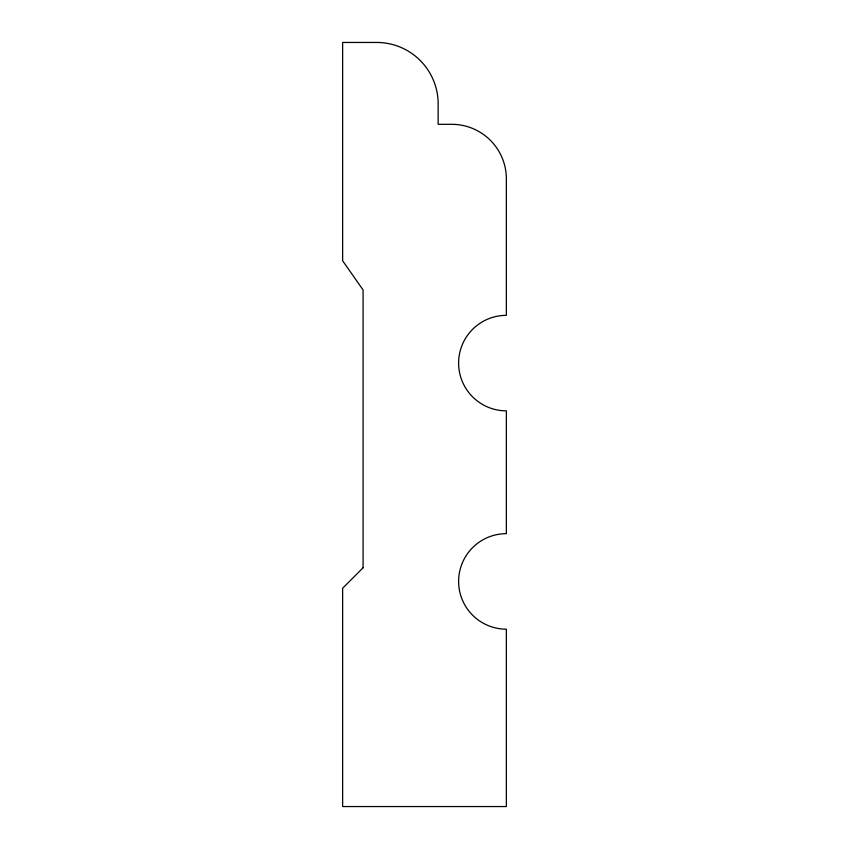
<?xml version="1.0" encoding="UTF-8"?>
<svg xmlns="http://www.w3.org/2000/svg" width="849" height="849" viewBox="0 0 849 849"><rect width="100%" height="100%" fill="white"/><g stroke="black" fill="none" stroke-linecap="round" stroke-linejoin="round"><path stroke-width="1.27" d="M363.096 567.769L342.635 588.24L342.635 806.55L506.365 806.55L506.365 629.173A47.756 47.756 0 0 1 458.609 581.416A47.756 47.756 0 0 1 506.365 533.66L506.365 410.852A47.756 47.756 0 0 1 458.609 363.096A47.756 47.756 0 0 1 506.365 315.34L506.365 178.895A54.58 54.58 0 0 0 451.785 124.315L438.148 124.315L438.148 103.854A61.404 61.404 0 0 0 376.744 42.45L342.635 42.45L342.635 260.76L363.096 289.997L363.096 567.769"/></g></svg>
